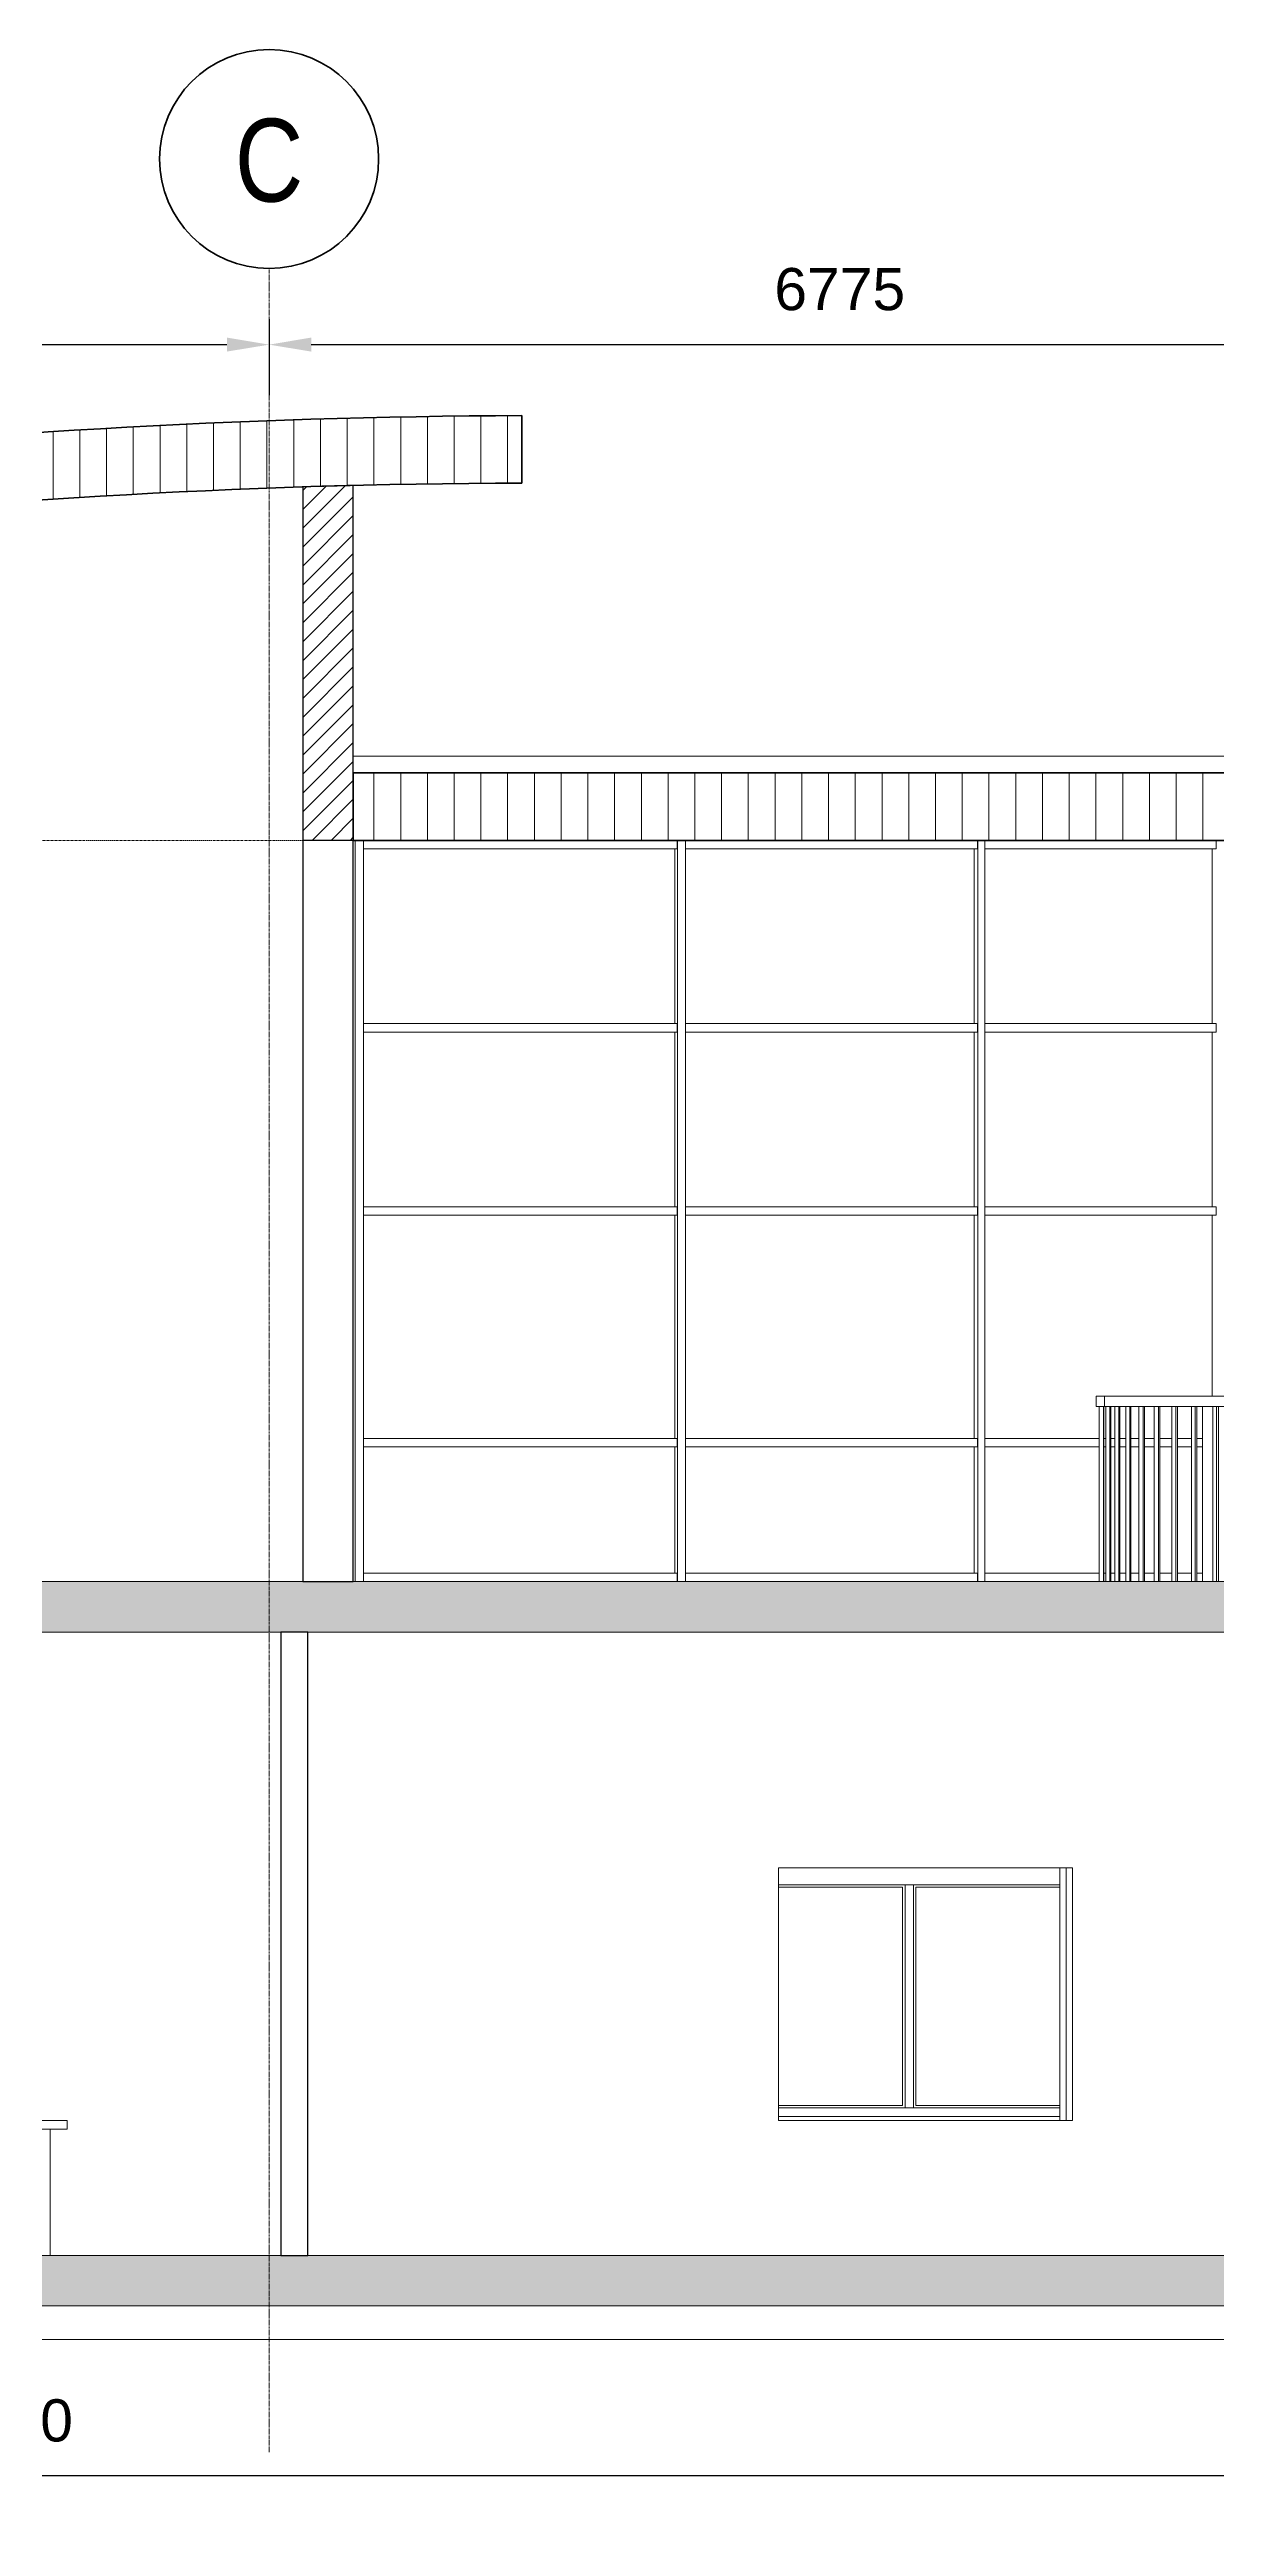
# Model space of a CAD drawing. Header units: millimetres. Extents: x 59 to 37899, y 0 to 14704.
# Drawn here: x 20044 to 26971, y 0 to 14704 of the extents above; entities that cross this region are included whole.
import ezdxf

# ---------------------------------------------------------------- set-up
doc = ezdxf.new("R2010")
doc.units = ezdxf.units.MM
doc.linetypes.add('AEC_Centre', pattern=[24, 12, -4, 4, -4])
doc.linetypes.add('Grid Line', pattern=[21, 12, -3, 3, -3])
for name, color, linetype, lineweight in [('A-G22-M-FloorOutline', 6, 'Continuous', 15), ('A-G221-H-FloorSlabs', 8, 'Continuous', 15), ('A-G23-M-StairHandrail', 1, 'Continuous', 15), ('A-G24-M-Roofs', 4, 'Continuous', 15), ('A-G25-M-WallPatterns', 7, 'Continuous', 15), ('A-G25-M-Walls', 7, 'Continuous', 15), ('A-G252-M-WallsInterior', 7, 'Continuous', 15), ('A-G321-M-WindowCills', 3, 'Continuous', 15), ('A-G321-M-Windows', 6, 'Continuous', 15), ('A-G4-M-FFE', 5, 'Continuous', 15), ('A-G421-M-GridsStructural', 1, 'Continuous', 5), ('A-G421-M-GridsStructuralBubble', 1, 'Continuous', 5), ('A-Z051-M-Levels', 6, 'Continuous', 5), ('A-Z23-D-Dimensions', 7, 'Continuous', 5)]:
    doc.layers.add(name, color=color, linetype=linetype, lineweight=lineweight)
doc.styles.get("Standard").update_dxf_attribs({"font": 'arial.ttf'})
doc.styles.add('WF-2.5', font='arial.ttf', dxfattribs={"height": 2.5})
doc.dimstyles.new('WF-Dims', dxfattribs={"dimtxt": 2.5, "dimasz": 2.5, "dimexe": 3, "dimexo": 3, "dimgap": 2, "dimtad": 1, "dimdec": 0, "dimzin": 0, "dimdsep": 46, "dimtxsty": 'WF-2.5', "dimcen": 0, "dimadec": 0, "dimazin": 0, "dimtfac": 1, "dimtdec": 0, "dimtix": 1, "dimtofl": 0, "dimtmove": 0, "dimatfit": 3, "dimfxl": 1, "dimtolj": 1, "dimtzin": 0, "dimarcsym": 0})
pattern_1 = [(90, (11968.25, 1609.31), (-158.75, 1e-14), [])]
pattern_2 = [(45, (11968.25, 1609.31), (-56.1266, 56.1266), [])]

# ---------------------------------------------------------------- blocks, each defined once
blk = doc.blocks.new('Curtain Wall Panel - Plain - Curtain Wall Panel - Plain-239387-Section 2')
at = {"layer": 'A-G321-M-Windows'}
for p, q in [((13139, 2185), (12402, 2185)), ((13139, 890), (13139, 2185)), ((13154, 2200), (13154, 875)), ((12402, 890), (13139, 890)), ((13154, 875), (12402, 875))]:
    blk.add_line(p, q, dxfattribs=at)
blk = doc.blocks.new('Curtain Wall Panel - Plain - Curtain Wall Panel - Plain-V1-Section 2')
at = {"layer": 'A-G321-M-Windows'}
for p, q in [((13204, 875), (13204, 2200)), ((13219, 2185), (13219, 890)), ((14074, 2185), (13219, 2185)), ((13219, 890), (14074, 890)), ((14074, 875), (13204, 875))]:
    blk.add_line(p, q, dxfattribs=at)
blk = doc.blocks.new('Rectangular Mullion - 50 x 250mm-239385-Section 2')
at = {"layer": 'A-G321-M-WindowCills'}
blk.add_line((13179, 875), (12402, 875), dxfattribs=at)
blk = doc.blocks.new('Rectangular Mullion - 50 x 250mm-V2-Section 2')
at = {"layer": 'A-G321-M-WindowCills'}
blk.add_line((14074, 875), (13179, 875), dxfattribs=at)
blk = doc.blocks.new('Rectangular Mullion - 50 x 100mm-227649-Section 2')
at = {"layer": 'A-G321-M-WindowCills'}
for p, q in [((13154, 2200), (13154, 875)), ((13204, 875), (13204, 2200)), ((13204, 875), (13154, 875))]:
    blk.add_line(p, q, dxfattribs=at)
blk = doc.blocks.new('Concept Table - Grade 1 - Conference Table-246450-Section 2')
at = {"layer": 'A-G4-M-FFE', "lineweight": 5}
for p, q in [((5979, 800), (8179, 800)), ((5979, 800), (5979, 750)), ((8179, 750), (5979, 750)), ((6079, 750), (6079, 0)), ((6179, 0), (6179, 750)), ((7979, 750), (7979, 0)), ((8079, 0), (8079, 750)), ((8179, 800), (8179, 750)), ((6179, 0), (6079, 0)), ((8079, 0), (7979, 0))]:
    blk.add_line(p, q, dxfattribs=at)
blk = doc.blocks.new('System Panel - Concept Glazed-259674-Section 2')
at = {"layer": 'A-G321-M-Windows'}
blk.add_line((13565, 4050), (13565, 4800), dxfattribs=at)
blk = doc.blocks.new('System Panel - Concept Glazed-259673-Section 2')
at = {"layer": 'A-G321-M-Windows'}
blk.add_line((11787, 4050), (11787, 4800), dxfattribs=at)
blk = doc.blocks.new('System Panel - Concept Glazed-V11-Section 2')
at = {"layer": 'A-G321-M-Windows'}
blk.add_line((14978, 5100), (14978, 6175), dxfattribs=at)
blk = doc.blocks.new('System Panel - Concept Glazed-V12-Section 2')
at = {"layer": 'A-G321-M-Windows'}
blk.add_line((13565, 4850), (13565, 6175), dxfattribs=at)
blk = doc.blocks.new('System Panel - Concept Glazed-V13-Section 2')
at = {"layer": 'A-G321-M-Windows'}
blk.add_line((11787, 4850), (11787, 6175), dxfattribs=at)
blk = doc.blocks.new('System Panel - Concept Glazed-V14-Section 2')
at = {"layer": 'A-G321-M-Windows'}
blk.add_line((14978, 6225), (14978, 7262), dxfattribs=at)
blk = doc.blocks.new('System Panel - Concept Glazed-V15-Section 2')
at = {"layer": 'A-G321-M-Windows'}
blk.add_line((13565, 6225), (13565, 7262), dxfattribs=at)
blk = doc.blocks.new('System Panel - Concept Glazed-V16-Section 2')
at = {"layer": 'A-G321-M-Windows'}
blk.add_line((11787, 6225), (11787, 7262), dxfattribs=at)
blk = doc.blocks.new('Rectangular Mullion - Concept 50x150mm-259631-Section 2')
at = {"layer": 'A-G321-M-WindowCills'}
for p, q in [((9940, 8350), (9940, 8400)), ((11802, 8350), (11802, 8400)), ((11802, 8350), (9940, 8350))]:
    blk.add_line(p, q, dxfattribs=at)
blk = doc.blocks.new('Rectangular Mullion - Concept 50x150mm-V17-Section 2')
at = {"layer": 'A-G321-M-WindowCills'}
for q in [(15002, 8400), (13627, 8350)]:
    blk.add_line((15002, 8350), q, dxfattribs=at)
blk = doc.blocks.new('Rectangular Mullion - Concept 50x150mm-V18-Section 2')
at = {"layer": 'A-G321-M-WindowCills'}
for q in [(13585, 8400), (11850, 8350)]:
    blk.add_line((13585, 8350), q, dxfattribs=at)
blk = doc.blocks.new('Rectangular Mullion - Concept 50x150mm-259666-Section 2')
at = {"layer": 'A-G321-M-WindowCills'}
for p, q in [((13627, 4050), (14307, 4050)), ((14335, 4050), (14346, 4050)), ((14375, 4050), (14399, 4050)), ((14429, 4050), (14465, 4050)), ((14495, 4050), (14543, 4050)), ((14575, 4050), (14634, 4050)), ((14666, 4050), (14738, 4050)), ((14771, 4050), (14854, 4050)), ((14887, 4050), (14920, 4050))]:
    blk.add_line(p, q, dxfattribs=at)
blk = doc.blocks.new('Rectangular Mullion - Concept 50x150mm-V19-Section 2')
at = {"layer": 'A-G321-M-WindowCills'}
for p in [(11850, 4050), (13585, 4000)]:
    blk.add_line(p, (13585, 4050), dxfattribs=at)
blk = doc.blocks.new('Rectangular Mullion - Concept 50x150mm-259667-Section 2')
at = {"layer": 'A-G321-M-WindowCills'}
for p, q in [((9940, 4000), (9940, 4050)), ((9940, 4050), (11802, 4050)), ((11802, 4000), (11802, 4050))]:
    blk.add_line(p, q, dxfattribs=at)
blk = doc.blocks.new('Rectangular Mullion - Concept 50x150mm-259677-Section 2')
at = {"layer": 'A-G321-M-WindowCills'}
for p, q in [((9890, 4825), (9890, 4000)), ((9940, 4825), (9940, 4000))]:
    blk.add_line(p, q, dxfattribs=at)
blk = doc.blocks.new('Rectangular Mullion - Concept 50x150mm-259678-Section 2')
at = {"layer": 'A-G321-M-WindowCills'}
for p, q in [((9890, 6200), (9890, 4825)), ((9940, 6200), (9940, 4825))]:
    blk.add_line(p, q, dxfattribs=at)
blk = doc.blocks.new('Rectangular Mullion - Concept 50x150mm-248201-Section 2')
at = {"layer": 'A-G321-M-WindowCills'}
for p, q in [((9890, 7287), (9890, 6200)), ((9940, 7287), (9940, 6200))]:
    blk.add_line(p, q, dxfattribs=at)
blk = doc.blocks.new('Rectangular Mullion - Concept 50x150mm-259646-Section 2')
at = {"layer": 'A-G321-M-WindowCills'}
for p, q in [((9890, 8400), (9890, 7288)), ((9940, 8400), (9940, 7288))]:
    blk.add_line(p, q, dxfattribs=at)
blk = doc.blocks.new('Rectangular Mullion - Concept 50x150mm-259669-Section 2')
at = {"layer": 'A-G321-M-WindowCills'}
for p, q in [((14307, 4850), (13627, 4850)), ((14307, 4800), (13627, 4800)), ((14346, 4850), (14335, 4850)), ((14346, 4800), (14335, 4800)), ((14399, 4850), (14375, 4850)), ((14399, 4800), (14375, 4800)), ((14465, 4850), (14429, 4850)), ((14465, 4800), (14429, 4800)), ((14543, 4850), (14495, 4850)), ((14543, 4800), (14495, 4800)), ((14634, 4850), (14575, 4850)), ((14634, 4800), (14575, 4800)), ((14738, 4850), (14666, 4850)), ((14738, 4800), (14666, 4800)), ((14854, 4850), (14771, 4850)), ((14854, 4800), (14771, 4800)), ((14920, 4850), (14887, 4850)), ((14920, 4800), (14887, 4800))]:
    blk.add_line(p, q, dxfattribs=at)
blk = doc.blocks.new('Rectangular Mullion - Concept 50x150mm-V20-Section 2')
at = {"layer": 'A-G321-M-WindowCills'}
for p, q in [((13585, 4850), (11850, 4850)), ((13585, 4800), (11850, 4800)), ((13585, 4825), (13585, 4850)), ((13585, 4800), (13585, 4825))]:
    blk.add_line(p, q, dxfattribs=at)
blk = doc.blocks.new('Rectangular Mullion - Concept 50x150mm-259670-Section 2')
at = {"layer": 'A-G321-M-WindowCills'}
for p, q in [((9940, 4800), (9940, 4850)), ((11802, 4850), (9940, 4850)), ((11802, 4800), (9940, 4800)), ((11802, 4825), (11802, 4850)), ((11802, 4800), (11802, 4825))]:
    blk.add_line(p, q, dxfattribs=at)
blk = doc.blocks.new('Rectangular Mullion - Concept 50x150mm-V21-Section 2')
at = {"layer": 'A-G321-M-WindowCills'}
for p, q in [((15002, 6225), (13627, 6225)), ((15002, 6200), (15002, 6225)), ((15002, 6175), (15002, 6200)), ((15002, 6175), (13627, 6175))]:
    blk.add_line(p, q, dxfattribs=at)
blk = doc.blocks.new('Rectangular Mullion - Concept 50x150mm-V22-Section 2')
at = {"layer": 'A-G321-M-WindowCills'}
for p, q in [((13585, 6225), (11850, 6225)), ((13585, 6200), (13585, 6225)), ((13585, 6175), (13585, 6200)), ((13585, 6175), (11850, 6175))]:
    blk.add_line(p, q, dxfattribs=at)
blk = doc.blocks.new('Rectangular Mullion - Concept 50x150mm-248190-Section 2')
at = {"layer": 'A-G321-M-WindowCills'}
for p, q in [((9940, 6175), (9940, 6225)), ((11802, 6225), (9940, 6225)), ((11802, 6200), (11802, 6225)), ((11802, 6175), (11802, 6200)), ((11802, 6175), (9940, 6175))]:
    blk.add_line(p, q, dxfattribs=at)
blk = doc.blocks.new('Rectangular Mullion - Concept 50x150mm-V23-Section 2')
at = {"layer": 'A-G321-M-WindowCills'}
for p, q in [((15002, 7312), (13627, 7312)), ((15002, 7262), (13627, 7262)), ((15002, 7288), (15002, 7312)), ((15002, 7262), (15002, 7288))]:
    blk.add_line(p, q, dxfattribs=at)
blk = doc.blocks.new('Rectangular Mullion - Concept 50x150mm-V24-Section 2')
at = {"layer": 'A-G321-M-WindowCills'}
for p, q in [((13585, 7312), (11850, 7312)), ((13585, 7262), (11850, 7262)), ((13585, 7288), (13585, 7312)), ((13585, 7262), (13585, 7288))]:
    blk.add_line(p, q, dxfattribs=at)
blk = doc.blocks.new('Rectangular Mullion - Concept 50x150mm-259642-Section 2')
at = {"layer": 'A-G321-M-WindowCills'}
for p, q in [((9940, 7262), (9940, 7312)), ((11802, 7312), (9940, 7312)), ((11802, 7262), (9940, 7262)), ((11802, 7288), (11802, 7312)), ((11802, 7262), (11802, 7288))]:
    blk.add_line(p, q, dxfattribs=at)
blk = doc.blocks.new('Rectangular Mullion - Concept 50x150mm-259671-Section 2')
at = {"layer": 'A-G321-M-WindowCills'}
for p, q in [((13587, 4825), (13587, 4000)), ((13627, 4825), (13627, 4000))]:
    blk.add_line(p, q, dxfattribs=at)
blk = doc.blocks.new('Rectangular Mullion - Concept 50x150mm-V25-Section 2')
at = {"layer": 'A-G321-M-WindowCills'}
for p, q in [((11803, 4825), (11803, 4000)), ((11850, 4825), (11850, 4000))]:
    blk.add_line(p, q, dxfattribs=at)
blk = doc.blocks.new('Rectangular Mullion - Concept 50x150mm-V27-Section 2')
at = {"layer": 'A-G321-M-WindowCills'}
for p, q in [((13587, 6200), (13587, 4825)), ((13627, 6200), (13627, 4825))]:
    blk.add_line(p, q, dxfattribs=at)
blk = doc.blocks.new('Rectangular Mullion - Concept 50x150mm-V28-Section 2')
at = {"layer": 'A-G321-M-WindowCills'}
for p, q in [((11803, 6200), (11803, 4825)), ((11850, 6200), (11850, 4825))]:
    blk.add_line(p, q, dxfattribs=at)
blk = doc.blocks.new('Rectangular Mullion - Concept 50x150mm-V30-Section 2')
at = {"layer": 'A-G321-M-WindowCills'}
for p, q in [((13587, 7287), (13587, 6200)), ((13627, 7287), (13627, 6200))]:
    blk.add_line(p, q, dxfattribs=at)
blk = doc.blocks.new('Rectangular Mullion - Concept 50x150mm-V31-Section 2')
at = {"layer": 'A-G321-M-WindowCills'}
for p, q in [((11803, 7287), (11803, 6200)), ((11850, 7287), (11850, 6200))]:
    blk.add_line(p, q, dxfattribs=at)
blk = doc.blocks.new('Rectangular Mullion - Concept 50x150mm-V33-Section 2')
at = {"layer": 'A-G321-M-WindowCills'}
for p, q in [((13587, 8400), (13587, 7288)), ((13627, 8400), (13627, 7288))]:
    blk.add_line(p, q, dxfattribs=at)
blk = doc.blocks.new('Rectangular Mullion - Concept 50x150mm-V34-Section 2')
at = {"layer": 'A-G321-M-WindowCills'}
for p, q in [((11803, 8400), (11803, 7288)), ((11850, 8400), (11850, 7288))]:
    blk.add_line(p, q, dxfattribs=at)
blk = doc.blocks.new('Railing - Concept 25mm-258229-Section 2')
at = {"layer": 'A-G23-M-StairHandrail'}
for p, q in [((16175, 4000), (16175, 5040)), ((16191, 4000), (16191, 5040))]:
    blk.add_line(p, q, dxfattribs=at)
blk = doc.blocks.new('Railing - Concept 25mm-V36-Section 2')
at = {"layer": 'A-G23-M-StairHandrail'}
for p, q in [((15982, 4000), (15982, 5040)), ((16000, 4000), (16000, 5040)), ((16018, 5040), (16018, 4000))]:
    blk.add_line(p, q, dxfattribs=at)
blk = doc.blocks.new('Railing - Concept 25mm-V37-Section 2')
at = {"layer": 'A-G23-M-StairHandrail'}
for p, q in [((15790, 4000), (15790, 5040)), ((15808, 4000), (15808, 5040)), ((15825, 5040), (15825, 4000))]:
    blk.add_line(p, q, dxfattribs=at)
blk = doc.blocks.new('Railing - Concept 25mm-V38-Section 2')
at = {"layer": 'A-G23-M-StairHandrail'}
for p, q in [((15607, 4000), (15607, 5040)), ((15626, 4000), (15626, 5040)), ((15642, 5040), (15642, 4000))]:
    blk.add_line(p, q, dxfattribs=at)
blk = doc.blocks.new('Railing - Concept 25mm-V39-Section 2')
at = {"layer": 'A-G23-M-StairHandrail'}
for p, q in [((15434, 4000), (15434, 5040)), ((15454, 4000), (15454, 5040)), ((15469, 5040), (15469, 4000))]:
    blk.add_line(p, q, dxfattribs=at)
blk = doc.blocks.new('Railing - Concept 25mm-V40-Section 2')
at = {"layer": 'A-G23-M-StairHandrail'}
for p, q in [((15272, 4000), (15272, 5040)), ((15293, 4000), (15293, 5040)), ((15307, 5040), (15307, 4000))]:
    blk.add_line(p, q, dxfattribs=at)
blk = doc.blocks.new('Railing - Concept 25mm-V41-Section 2')
at = {"layer": 'A-G23-M-StairHandrail'}
for p, q in [((15121, 4000), (15121, 5040)), ((15143, 4000), (15143, 5040)), ((15156, 5040), (15156, 4000))]:
    blk.add_line(p, q, dxfattribs=at)
blk = doc.blocks.new('Railing - Concept 25mm-V42-Section 2')
at = {"layer": 'A-G23-M-StairHandrail'}
for p, q in [((14982, 4000), (14982, 5040)), ((15004, 4000), (15004, 5040)), ((15016, 5040), (15016, 4000))]:
    blk.add_line(p, q, dxfattribs=at)
blk = doc.blocks.new('Railing - Concept 25mm-V43-Section 2')
at = {"layer": 'A-G23-M-StairHandrail'}
for p, q in [((14854, 4000), (14854, 5040)), ((14876, 4000), (14876, 5040)), ((14887, 5040), (14887, 4000))]:
    blk.add_line(p, q, dxfattribs=at)
blk = doc.blocks.new('Railing - Concept 25mm-V44-Section 2')
at = {"layer": 'A-G23-M-StairHandrail'}
for p, q in [((14738, 4000), (14738, 5040)), ((14761, 4000), (14761, 5040)), ((14771, 5040), (14771, 4000))]:
    blk.add_line(p, q, dxfattribs=at)
blk = doc.blocks.new('Railing - Concept 25mm-V45-Section 2')
at = {"layer": 'A-G23-M-StairHandrail'}
for p, q in [((14634, 4000), (14634, 5040)), ((14658, 4000), (14658, 5040)), ((14666, 5040), (14666, 4000))]:
    blk.add_line(p, q, dxfattribs=at)
blk = doc.blocks.new('Railing - Concept 25mm-V46-Section 2')
at = {"layer": 'A-G23-M-StairHandrail'}
for p, q in [((14543, 4000), (14543, 5040)), ((14567, 4000), (14567, 5040)), ((14575, 5040), (14575, 4000))]:
    blk.add_line(p, q, dxfattribs=at)
blk = doc.blocks.new('Railing - Concept 25mm-V47-Section 2')
at = {"layer": 'A-G23-M-StairHandrail'}
for p, q in [((14465, 4000), (14465, 5040)), ((14489, 4000), (14489, 5040)), ((14495, 5040), (14495, 4000))]:
    blk.add_line(p, q, dxfattribs=at)
blk = doc.blocks.new('Railing - Concept 25mm-V48-Section 2')
at = {"layer": 'A-G23-M-StairHandrail'}
for p, q in [((14399, 4000), (14399, 5040)), ((14423, 4000), (14423, 5040)), ((14429, 5040), (14429, 4000))]:
    blk.add_line(p, q, dxfattribs=at)
blk = doc.blocks.new('Railing - Concept 25mm-V49-Section 2')
at = {"layer": 'A-G23-M-StairHandrail'}
for p, q in [((14346, 4000), (14346, 5040)), ((14371, 4000), (14371, 5040)), ((14375, 5040), (14375, 4000))]:
    blk.add_line(p, q, dxfattribs=at)
blk = doc.blocks.new('Railing - Concept 25mm-V50-Section 2')
at = {"layer": 'A-G23-M-StairHandrail'}
for p, q in [((14307, 4000), (14307, 5040)), ((14332, 4000), (14332, 5040)), ((14335, 5040), (14335, 4000))]:
    blk.add_line(p, q, dxfattribs=at)
blk = doc.blocks.new('Railing - Railing-256328-Section 2')
at = {"layer": 'A-G23-M-StairHandrail', "lineweight": 20}
for p, q in [((14338, 5100), (14288, 5100)), ((14288, 5100), (14288, 5040)), ((14288, 5040), (14338, 5040)), ((14338, 5040), (14338, 5100))]:
    blk.add_line(p, q, dxfattribs=at)
at = {"layer": 'A-G23-M-StairHandrail'}
for p, q in [((16218, 5100), (14338, 5100)), ((14338, 5040), (16218, 5040)), ((16218, 5040), (16218, 5100))]:
    blk.add_line(p, q, dxfattribs=at)
for name in ['Railing - Concept 25mm-V50-Section 2', 'Railing - Concept 25mm-V49-Section 2', 'Railing - Concept 25mm-V48-Section 2', 'Railing - Concept 25mm-V47-Section 2', 'Railing - Concept 25mm-V46-Section 2', 'Railing - Concept 25mm-V45-Section 2', 'Railing - Concept 25mm-V44-Section 2', 'Railing - Concept 25mm-V43-Section 2', 'Railing - Concept 25mm-V42-Section 2', 'Railing - Concept 25mm-V41-Section 2', 'Railing - Concept 25mm-V40-Section 2', 'Railing - Concept 25mm-V39-Section 2', 'Railing - Concept 25mm-V38-Section 2', 'Railing - Concept 25mm-V37-Section 2', 'Railing - Concept 25mm-V36-Section 2', 'Railing - Concept 25mm-258229-Section 2']:
    blk.add_blockref(name, (0, 0))
blk = doc.blocks.new('Grid - AEC-Grid_Head_Circle-202168-Section 2')
at = {"layer": 'A-G421-M-GridsStructuralBubble', "lineweight": 50}
blk.add_circle((-6921, 12445), 650, dxfattribs=at)
blk = doc.blocks.new('*D156')
at = {"layer": 'A-Z23-D-Dimensions', "color": 0, "lineweight": -2, "transparency": 16777216}
for p, q in [((14597, 13104), (14597, 12652)), ((21347, 13104), (21347, 12652)), ((14847, 12952), (21097, 12952))]:
    blk.add_line(p, q, dxfattribs=at)
at = {"layer": 'A-Z23-D-Dimensions', "color": 0, "transparency": 16777216}
for points in [[(14847, 12994), (14847, 12911), (14597, 12952)], [(21097, 12994), (21097, 12911), (21347, 12952)]]:
    blk.add_solid(points, dxfattribs=at)
at = {"layer": 'Defpoints', "color": 0, "transparency": 16777216}
for p in [(14597, 13404), (21347, 13404), (21347, 12952)]:
    blk.add_point(p, dxfattribs=at)
at = {"layer": 'A-Z23-D-Dimensions', "color": 0, "transparency": 16777216, "insert": (17972, 13280), "char_height": 250, "attachment_point": 5, "style": 'WF-2.5'}
blk.add_mtext('\\A1;6750', dxfattribs=at)
blk = doc.blocks.new('*D157')
at = {"layer": 'A-Z23-D-Dimensions', "color": 0, "lineweight": -2, "transparency": 16777216}
for p, q in [((21347, 13104), (21347, 12652)), ((28122, 13104), (28122, 12652)), ((21597, 12952), (27872, 12952))]:
    blk.add_line(p, q, dxfattribs=at)
at = {"layer": 'A-Z23-D-Dimensions', "color": 0, "transparency": 16777216}
for points in [[(21597, 12994), (21597, 12911), (21347, 12952)], [(27872, 12994), (27872, 12911), (28122, 12952)]]:
    blk.add_solid(points, dxfattribs=at)
at = {"layer": 'Defpoints', "color": 0, "transparency": 16777216}
for p in [(21347, 13404), (28122, 13404), (28122, 12952)]:
    blk.add_point(p, dxfattribs=at)
at = {"layer": 'A-Z23-D-Dimensions', "color": 0, "transparency": 16777216, "insert": (24735, 13280), "char_height": 250, "attachment_point": 5, "style": 'WF-2.5'}
blk.add_mtext('\\A1;6775', dxfattribs=at)
blk = doc.blocks.new('*D159')
at = {"layer": 'A-Z23-D-Dimensions', "color": 0, "lineweight": -2, "transparency": 16777216}
for p, q in [((4847, 809), (4847, 0)), ((34547, 809), (34547, 0)), ((34297, 300), (5097, 300))]:
    blk.add_line(p, q, dxfattribs=at)
at = {"layer": 'A-Z23-D-Dimensions', "color": 0, "transparency": 16777216}
for points in [[(5097, 342), (5097, 258), (4847, 300)], [(34297, 342), (34297, 258), (34547, 300)]]:
    blk.add_solid(points, dxfattribs=at)
at = {"layer": 'Defpoints', "color": 0, "transparency": 16777216}
for p in [(4847, 1109), (34547, 1109), (4847, 300)]:
    blk.add_point(p, dxfattribs=at)
at = {"layer": 'A-Z23-D-Dimensions', "color": 0, "transparency": 16777216, "insert": (19697, 628), "char_height": 250, "attachment_point": 5, "style": 'WF-2.5'}
blk.add_mtext('\\A1;29700', dxfattribs=at)

msp = doc.modelspace()

# ---------------------------------------------------------------- hatches: boundary and pattern name
at = {"layer": 'A-G221-H-FloorSlabs'}
h = msp.add_hatch(dxfattribs=at)
h.set_pattern_fill('LINE', color=256, scale=50, angle=90)
h.set_pattern_definition(pattern_1)
h.paths.add_polyline_path([(22847.1, 12130.7), (22847.1, 12530.7, 0.1114712), (3547.1, 8109.3), (3547.1, 7665.2, -0.112555)])
h = msp.add_hatch(dxfattribs=at)
h.set_pattern_fill('LINE', color=256, scale=50, angle=90)
h.set_pattern_definition(pattern_1)
h.paths.add_polyline_path([(34547.1, 10009.3), (34547.1, 10409.3), (21847.1, 10409.3), (21847.1, 10009.3)])
h = msp.add_hatch(color=256, dxfattribs=at)
h.dxf.hatch_style = 1
h.paths.add_polyline_path([(4847.1, 5609.3), (4847.1, 5309.3), (28023.7, 5309.3), (28023.7, 5609.3), (26306.5, 5609.3)])
h.paths.add_polyline_path([(34547.1, 1309.3), (34547.1, 1609.3), (20047.1, 1609.3), (19947.1, 1609.3), (18147.1, 1609.3), (18047.1, 1609.3), (17847.1, 1609.3), (17747.1, 1609.3), (15947.1, 1609.3), (15847.1, 1609.3), (4847.1, 1609.3), (4847.1, 1309.3)])
at = {"layer": 'A-G25-M-WallPatterns'}
h = msp.add_hatch(dxfattribs=at)
h.set_pattern_fill('ANSI31', color=256, scale=25)
h.set_pattern_definition(pattern_2)
edge = h.paths.add_edge_path()
edge.add_line((21547.1, 10009.3), (21847.1, 10009.3))
edge.add_line((21847.1, 10009.3), (21847.1, 12116.3))
edge.add_arc((22989.9, -32426.9), 44557.8, 91.46972, 91.85564)
edge.add_line((21547.1, 12107.6), (21547.1, 10009.3))
h = msp.add_hatch(dxfattribs=at)
h.set_pattern_fill('ANSI31', color=256, scale=25)
h.set_pattern_definition(pattern_2)
h.paths.add_polyline_path([(4547.1, 7809.3), (4847.1, 7809.3), (4847.1, 8270, 0.0018459), (4547.1, 8135)])
h.paths.add_polyline_path([(4547.1, 3809.3), (4847.1, 3809.3), (4847.1, 7359.3), (4547.1, 7359.3)])
h.paths.add_polyline_path([(4847.1, 3359.3), (4547.1, 3359.3), (4547.1, 1109.3), (4847.1, 1109.3)])
h.paths.add_polyline_path([(34847.1, 10509.3), (34547.1, 10509.3), (34547.1, 7809.3), (34847.1, 7809.3)])
h.paths.add_polyline_path([(34547.1, 1109.3), (34847.1, 1109.3), (34847.1, 1609.3), (34622.1, 1609.3), (34547.1, 1609.3)])

# ---------------------------------------------------------------- linework, layer by layer
at = {"layer": 'A-G22-M-FloorOutline', "lineweight": 18}
for p, q in [((26306.5, 5609.3), (4847.1, 5609.3)), ((4847.1, 5309.3), (28023.7, 5309.3)), ((34547.1, 1609.3), (20047.1, 1609.3)), ((4847.1, 1309.3), (34547.1, 1309.3))]:
    msp.add_line(p, q, dxfattribs=at)
at = {"layer": 'A-G22-M-FloorOutline'}
msp.add_line((26306.5, 5609.3), (28023.6, 5609.3), dxfattribs=at)
at = {"layer": 'A-G24-M-Roofs', "lineweight": 50}
msp.add_lwpolyline([(22847.1, 12530.7, 0.1114712), (3547.1, 8109.3), (3547.1, 7665.2, -0.112555), (22847.1, 12130.7)], format="xyb", close=True, dxfattribs=at)
msp.add_lwpolyline([(34547.1, 10409.3), (21847.1, 10409.3), (21847.1, 10009.3), (34547.1, 10009.3)], close=True, dxfattribs=at)
at = {"layer": 'A-G25-M-Walls', "lineweight": 25}
for p, q in [((21547.1, 12107.6), (21547.1, 10009.3)), ((21847.1, 10409.3), (21847.1, 12116.3))]:
    msp.add_line(p, q, dxfattribs=at)
at = {"layer": 'A-G25-M-Walls'}
for p, q in [((34547.1, 10509.3), (21847.1, 10509.3)), ((24370.6, 3809.3), (26042.2, 3809.3)), ((26042.2, 2434.3), (24370.6, 2434.3)), ((4847.1, 1109.3), (34547.1, 1109.3))]:
    msp.add_line(p, q, dxfattribs=at)
at = {"layer": 'A-G25-M-Walls', "lineweight": 25}
msp.add_arc((22989.9, -32426.9), 44557.8, 91.46972, 91.85564, dxfattribs=at)
at = {"layer": 'A-G252-M-WallsInterior', "lineweight": 25}
for p, q in [((21847.1, 10009.3), (21547.1, 10009.3)), ((21547.1, 10009.3), (21547.1, 5609.3)), ((21847.1, 5609.3), (21847.1, 10009.3)), ((21547.1, 5609.3), (21847.1, 5609.3)), ((21577.1, 5309.3), (21417.1, 5309.3)), ((21417.1, 5309.3), (21417.1, 1609.3)), ((21577.1, 1609.3), (21577.1, 5309.3)), ((21417.1, 1609.3), (21577.1, 1609.3))]:
    msp.add_line(p, q, dxfattribs=at)
at = {"layer": 'A-G252-M-WallsInterior'}
for p, q in [((26887.8, 5609.3), (26887.8, 6649.3)), ((24370.6, 2409.3), (24370.6, 3909.3)), ((24370.6, 3909.3), (26117.2, 3909.3)), ((26042.2, 2409.3), (26042.2, 3909.3)), ((26078.7, 2409.3), (26078.7, 3909.3)), ((26117.2, 3909.3), (26117.2, 2409.3)), ((26117.2, 2409.3), (24370.6, 2409.3))]:
    msp.add_line(p, q, dxfattribs=at)
for start, end in [(92.90481, 93.32975), (91.97475, 92.39456)]:
    msp.add_arc((22989.9, -32426.9), 44557.8, start, end, dxfattribs=at)
at = {"layer": 'A-G421-M-GridsStructural', "linetype": 'Grid Line'}
msp.add_line((21347.1, 440.2), (21347.1, 13403.9), dxfattribs=at)
at = {"layer": 'A-Z051-M-Levels', "linetype": 'AEC_Centre'}
for p, q in [((1908.1, 10009.3), (37898.9, 10009.3)), ((1908.1, 5609.3), (37898.9, 5609.3)), ((1908.1, 1609.3), (37898.9, 1609.3))]:
    msp.add_line(p, q, dxfattribs=at)

# ---------------------------------------------------------------- block references
at = {"layer": 'A-G23-M-StairHandrail'}
msp.add_blockref('Railing - Railing-256328-Section 2', (11968.3, 1609.3), dxfattribs=at)
at = {"layer": 'A-G321-M-WindowCills'}
for name in ['Rectangular Mullion - Concept 50x150mm-259646-Section 2', 'Rectangular Mullion - Concept 50x150mm-259631-Section 2', 'Rectangular Mullion - Concept 50x150mm-V34-Section 2', 'Rectangular Mullion - Concept 50x150mm-V18-Section 2', 'Rectangular Mullion - Concept 50x150mm-V33-Section 2', 'Rectangular Mullion - Concept 50x150mm-V17-Section 2', 'Rectangular Mullion - Concept 50x150mm-248201-Section 2', 'Rectangular Mullion - Concept 50x150mm-259642-Section 2', 'Rectangular Mullion - Concept 50x150mm-V31-Section 2', 'Rectangular Mullion - Concept 50x150mm-V24-Section 2', 'Rectangular Mullion - Concept 50x150mm-V30-Section 2', 'Rectangular Mullion - Concept 50x150mm-V23-Section 2', 'Rectangular Mullion - Concept 50x150mm-259678-Section 2', 'Rectangular Mullion - Concept 50x150mm-248190-Section 2', 'Rectangular Mullion - Concept 50x150mm-V28-Section 2', 'Rectangular Mullion - Concept 50x150mm-V22-Section 2', 'Rectangular Mullion - Concept 50x150mm-V27-Section 2', 'Rectangular Mullion - Concept 50x150mm-V21-Section 2', 'Rectangular Mullion - Concept 50x150mm-259677-Section 2', 'Rectangular Mullion - Concept 50x150mm-259670-Section 2', 'Rectangular Mullion - Concept 50x150mm-V25-Section 2', 'Rectangular Mullion - Concept 50x150mm-V20-Section 2', 'Rectangular Mullion - Concept 50x150mm-259671-Section 2', 'Rectangular Mullion - Concept 50x150mm-259669-Section 2', 'Rectangular Mullion - Concept 50x150mm-259667-Section 2', 'Rectangular Mullion - Concept 50x150mm-V19-Section 2', 'Rectangular Mullion - Concept 50x150mm-259666-Section 2', 'Rectangular Mullion - 50 x 100mm-227649-Section 2', 'Rectangular Mullion - 50 x 250mm-239385-Section 2', 'Rectangular Mullion - 50 x 250mm-V2-Section 2']:
    msp.add_blockref(name, (11968.3, 1609.3), dxfattribs=at)
at = {"layer": 'A-G321-M-Windows'}
for name, p in [('System Panel - Concept Glazed-V16-Section 2', (11968.3, 2696.8)), ('System Panel - Concept Glazed-V15-Section 2', (11968.3, 2696.8)), ('System Panel - Concept Glazed-V14-Section 2', (11968.3, 2696.8)), ('System Panel - Concept Glazed-V16-Section 2', (11968.3, 1609.3)), ('System Panel - Concept Glazed-V15-Section 2', (11968.3, 1609.3)), ('System Panel - Concept Glazed-V14-Section 2', (11968.3, 1609.3)), ('System Panel - Concept Glazed-V13-Section 2', (11968.3, 1609.3)), ('System Panel - Concept Glazed-V12-Section 2', (11968.3, 1609.3)), ('System Panel - Concept Glazed-V11-Section 2', (11968.3, 1609.3)), ('System Panel - Concept Glazed-259673-Section 2', (11968.3, 1609.3)), ('System Panel - Concept Glazed-259674-Section 2', (11968.3, 1609.3)), ('Curtain Wall Panel - Plain - Curtain Wall Panel - Plain-239387-Section 2', (11968.3, 1609.3)), ('Curtain Wall Panel - Plain - Curtain Wall Panel - Plain-V1-Section 2', (11968.3, 1609.3))]:
    msp.add_blockref(name, p, dxfattribs=at)
at = {"layer": 'A-G4-M-FFE'}
msp.add_blockref('Concept Table - Grade 1 - Conference Table-246450-Section 2', (11968.3, 1609.3), dxfattribs=at)
at = {"layer": 'A-G421-M-GridsStructural', "lineweight": 50}
msp.add_blockref('Grid - AEC-Grid_Head_Circle-202168-Section 2', (28268.3, 1609.3), dxfattribs=at)

# ---------------------------------------------------------------- texts
at = {"layer": 'A-G421-M-GridsStructural', "insert": (21346.9, 14293), "char_height": 491.641, "width": 486, "attachment_point": 2, "line_spacing_factor": 0.968573}
msp.add_mtext('\\fArial Narrow|b0|i0|c0|p34|;C', dxfattribs=at)

# ---------------------------------------------------------------- dimensions: what is measured, and where the dimension line sits
at = {"layer": 'A-Z23-D-Dimensions'}
for base, p1, p2, picture, middle in [((21347.1, 12952.5), (14597.1, 13403.9), (21347.1, 13403.9), '*D156', (17972.1, 13280.1)), ((28122.1, 12952.5), (21347.1, 13403.9), (28122.1, 13403.9), '*D157', (24734.6, 13280.1)), ((4847.1, 300), (34547.1, 1109.3), (4847.1, 1109.3), '*D159', (19697.1, 627.6))]:
    dim = msp.add_linear_dim(base=base, p1=p1, p2=p2, dimstyle='WF-Dims', dxfattribs=at)
    dim.commit()
    dim.dimension.update_dxf_attribs({"geometry": picture, "text_midpoint": middle})

doc.saveas('drawing.dxf')
